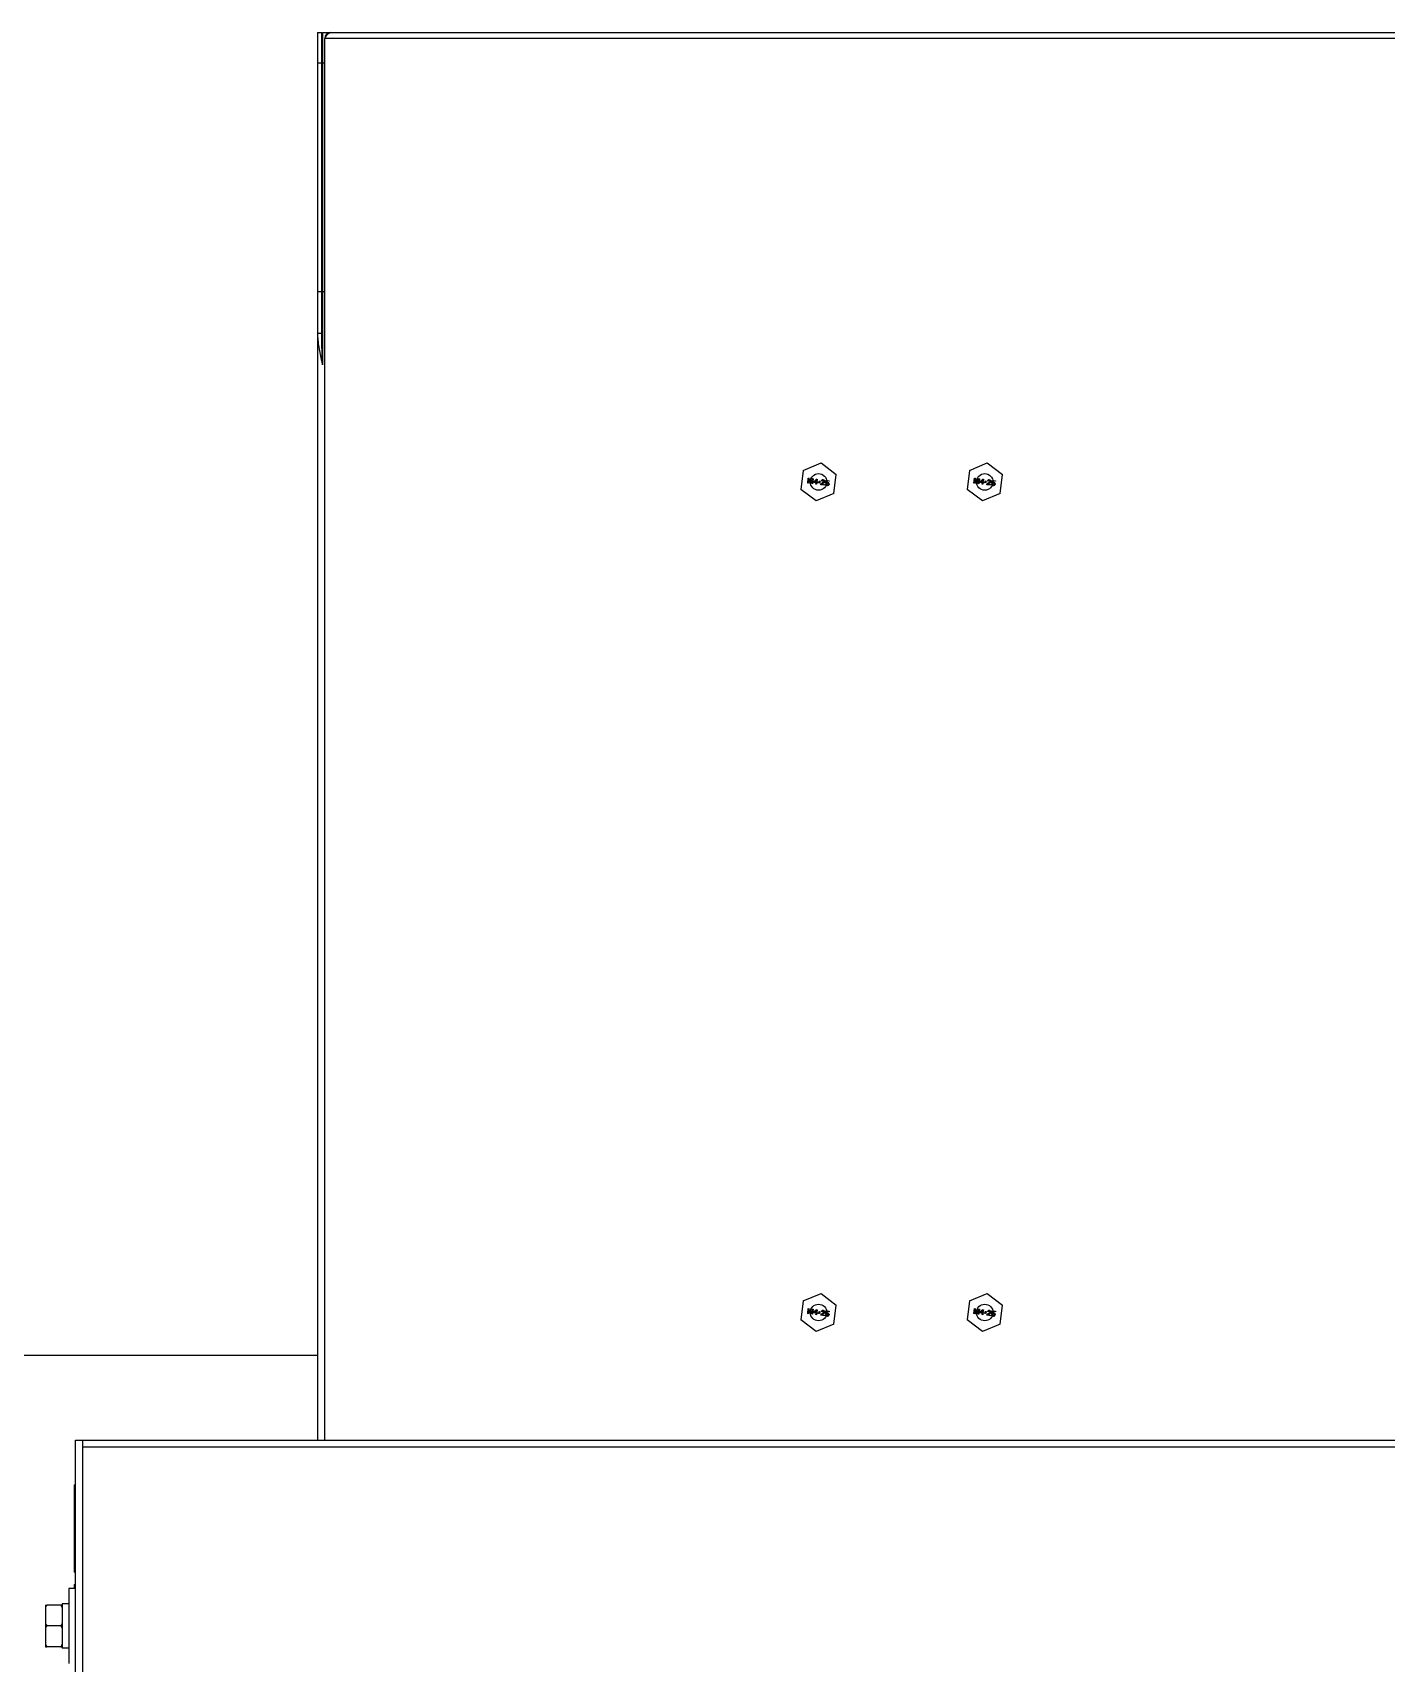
# Model space of a CAD drawing. Header units: millimetres. Extents: x 32496 to 166256, y 3504 to 23939.
# Drawn here: x 100651.1 to 100977.1, y 7928.1 to 8320.8 of the extents above; entities that cross this region are included whole.
import ezdxf

# ---------------------------------------------------------------- set-up
doc = ezdxf.new("R2010")
doc.units = ezdxf.units.MM
doc.layers.get('0').update_dxf_attribs({"lineweight": 35})
for name, color, linetype in [('2401-00854_BSO-M4-25_1_0', 7, 'Continuous'), ('2401-01144-S-M6-16HWM_1_0', 7, 'Continuous'), ('4215-19366_1_1_0', 7, 'Continuous'), ('4215-19373_1_1_0', 7, 'Continuous'), ('4215-19398_1-20250317_1_0', 7, 'Continuous'), ('4215-19398_2_1_0', 7, 'Continuous'), ('4215-19398_6_1_0', 7, 'Continuous'), ('4215-19398_9_1_0', 7, 'Continuous'), ('4215-23304_2_1_1_0', 7, 'Continuous'), ('4215-HRQZZ01_1_1_0', 7, 'Continuous'), ('QIAOJIA_0', 7, 'Continuous')]:
    doc.layers.add(name, color=color, linetype=linetype)

# ---------------------------------------------------------------- blocks, each defined once
blk = doc.blocks.new('gtrytrgtrr')
at = {"layer": '2401-00854_BSO-M4-25_1_0', "color": 7, "linetype": 'Continuous'}
for p, q in [((69059.83, -72861), (69059.25, -72865.58)), ((69059.83, -72861), (69064.09, -72859.21)), ((69064.09, -72859.21), (69067.77, -72862)), ((69099.83, -72861), (69099.25, -72865.58)), ((69099.83, -72861), (69104.09, -72859.21)), ((69104.09, -72859.21), (69107.77, -72862)), ((69060.88, -72864.06), (69061.03, -72862.87)), ((69061.03, -72864.08), (69060.88, -72864.06)), ((69061.03, -72862.87), (69061.26, -72862.9)), ((69061.15, -72863.15), (69061.03, -72864.08)), ((69061.15, -72863.15), (69061.38, -72864.13)), ((69061.49, -72864.01), (69061.26, -72862.9)), ((69061.58, -72864.15), (69061.38, -72864.13)), ((69062, -72863), (69061.49, -72864.01)), ((69061.58, -72864.15), (69062.04, -72863.26)), ((69061.92, -72864.2), (69062.04, -72863.26)), ((69062.07, -72864.21), (69061.92, -72864.2)), ((69062, -72863), (69062.22, -72863.02)), ((69062.22, -72863.02), (69062.07, -72864.21)), ((69062.32, -72863.89), (69062.34, -72863.73)), ((69062.91, -72863.96), (69062.32, -72863.89)), ((69063.02, -72863.12), (69062.34, -72863.73)), ((69062.51, -72863.75), (69062.99, -72863.33)), ((69062.51, -72863.75), (69062.93, -72863.81)), ((69062.87, -72864.31), (69062.91, -72863.96)), ((69063.02, -72864.33), (69062.87, -72864.31)), ((69062.93, -72863.81), (69062.99, -72863.33)), ((69063.02, -72863.12), (69063.17, -72863.14)), ((69063.06, -72863.98), (69063.02, -72864.33)), ((69063.31, -72864.01), (69063.06, -72863.98)), ((69063.17, -72863.14), (69063.08, -72863.83)), ((69063.08, -72863.83), (69063.33, -72863.86)), ((69063.33, -72863.86), (69063.31, -72864.01)), ((69063.69, -72863.8), (69063.52, -72863.93)), ((69063.52, -72863.93), (69063.54, -72863.96)), ((69063.54, -72863.96), (69063.68, -72863.85)), ((69063.59, -72863.61), (69063.56, -72863.63)), ((69063.56, -72863.63), (69063.69, -72863.8)), ((69063.69, -72863.75), (69063.59, -72863.61)), ((69063.66, -72864.03), (69063.68, -72863.85)), ((69063.71, -72864.03), (69063.66, -72864.03)), ((69063.69, -72863.75), (69063.72, -72863.57)), ((69063.73, -72863.86), (69063.71, -72864.03)), ((69063.72, -72863.57), (69063.77, -72863.58)), ((69063.73, -72863.86), (69063.84, -72864)), ((69063.77, -72863.58), (69063.74, -72863.76)), ((69063.88, -72863.65), (69063.74, -72863.76)), ((69063.74, -72863.81), (69063.91, -72863.67)), ((69063.87, -72863.98), (69063.74, -72863.81)), ((69063.84, -72864), (69063.87, -72863.98)), ((69063.91, -72863.67), (69063.88, -72863.65)), ((69064.01, -72864.46), (69064.02, -72864.33)), ((69064.9, -72864.57), (69064.01, -72864.46)), ((69064.8, -72863.79), (69064.02, -72864.33)), ((69064.18, -72863.45), (69064.15, -72863.55)), ((69064.27, -72863.57), (69064.15, -72863.55)), ((69064.3, -72863.36), (69064.18, -72863.45)), ((69064.22, -72864.36), (69064.91, -72863.88)), ((69064.22, -72864.36), (69064.92, -72864.44)), ((69064.27, -72863.57), (69064.33, -72863.5)), ((69064.4, -72863.32), (69064.3, -72863.36)), ((69064.33, -72863.5), (69064.41, -72863.45)), ((69064.58, -72863.32), (69064.4, -72863.32)), ((69064.41, -72863.45), (69064.54, -72863.44)), ((69064.64, -72863.46), (69064.54, -72863.44)), ((69064.58, -72863.32), (69064.68, -72863.33)), ((69064.64, -72863.46), (69064.76, -72863.5)), ((69064.82, -72863.38), (69064.68, -72863.33)), ((69064.76, -72863.5), (69064.83, -72863.56)), ((69064.86, -72863.69), (69064.8, -72863.79)), ((69064.92, -72863.44), (69064.82, -72863.38)), ((69064.83, -72863.56), (69064.87, -72863.64)), ((69064.86, -72863.69), (69064.87, -72863.64)), ((69064.92, -72864.44), (69064.9, -72864.57)), ((69064.91, -72863.88), (69064.97, -72863.81)), ((69065, -72863.55), (69064.92, -72863.44)), ((69064.97, -72863.81), (69065.01, -72863.71)), ((69065.02, -72863.66), (69065, -72863.55)), ((69065.02, -72863.66), (69065.01, -72863.71)), ((69065.14, -72864.29), (69065.29, -72864.31)), ((69065.14, -72864.29), (69065.17, -72864.4)), ((69065.17, -72864.06), (69065.25, -72863.41)), ((69065.34, -72864.09), (69065.17, -72864.06)), ((69065.17, -72864.4), (69065.24, -72864.51)), ((69065.24, -72864.51), (69065.35, -72864.6)), ((69065.25, -72863.41), (69066.09, -72863.51)), ((69065.32, -72864.42), (69065.29, -72864.31)), ((69065.36, -72863.55), (69065.31, -72863.95)), ((69065.44, -72863.89), (69065.31, -72863.95)), ((69065.39, -72864.48), (69065.32, -72864.42)), ((69065.34, -72864.09), (69065.45, -72864.02)), ((69065.35, -72864.6), (69065.47, -72864.64)), ((69066.08, -72863.64), (69065.36, -72863.55)), ((69065.49, -72864.52), (69065.39, -72864.48)), ((69065.57, -72863.88), (69065.44, -72863.89)), ((69065.45, -72864.02), (69065.55, -72864.01)), ((69065.62, -72864.66), (69065.47, -72864.64)), ((69065.49, -72864.52), (69065.64, -72864.54)), ((69065.7, -72864.03), (69065.55, -72864.01)), ((69065.57, -72863.88), (69065.72, -72863.9)), ((69065.62, -72864.66), (69065.75, -72864.65)), ((69065.74, -72864.52), (69065.64, -72864.54)), ((69065.7, -72864.03), (69065.8, -72864.07)), ((69065.84, -72863.94), (69065.72, -72863.9)), ((69065.82, -72864.48), (69065.74, -72864.52)), ((69065.75, -72864.65), (69065.88, -72864.59)), ((69065.8, -72864.07), (69065.86, -72864.13)), ((69065.88, -72864.41), (69065.82, -72864.48)), ((69065.95, -72864.03), (69065.84, -72863.94)), ((69065.86, -72864.13), (69065.9, -72864.21)), ((69065.91, -72864.34), (69065.88, -72864.41)), ((69065.88, -72864.59), (69065.97, -72864.5)), ((69065.9, -72864.21), (69065.92, -72864.29)), ((69065.91, -72864.34), (69065.92, -72864.29)), ((69066.01, -72864.15), (69065.95, -72864.03)), ((69065.97, -72864.5), (69066.03, -72864.38)), ((69066.05, -72864.28), (69066.01, -72864.15)), ((69066.05, -72864.28), (69066.03, -72864.38)), ((69066.09, -72863.51), (69066.08, -72863.64)), ((69067.19, -72866.58), (69067.77, -72862)), ((69100.88, -72864.06), (69101.03, -72862.87)), ((69101.03, -72864.08), (69100.88, -72864.06)), ((69101.03, -72862.87), (69101.26, -72862.9)), ((69101.15, -72863.15), (69101.03, -72864.08)), ((69101.15, -72863.15), (69101.38, -72864.13)), ((69101.49, -72864.01), (69101.26, -72862.9)), ((69101.58, -72864.15), (69101.38, -72864.13)), ((69102, -72863), (69101.49, -72864.01)), ((69101.58, -72864.15), (69102.04, -72863.26)), ((69101.92, -72864.2), (69102.04, -72863.26)), ((69102.07, -72864.21), (69101.92, -72864.2)), ((69102, -72863), (69102.22, -72863.02)), ((69102.22, -72863.02), (69102.07, -72864.21)), ((69102.32, -72863.89), (69102.34, -72863.73)), ((69102.91, -72863.96), (69102.32, -72863.89)), ((69103.02, -72863.12), (69102.34, -72863.73)), ((69102.51, -72863.75), (69102.99, -72863.33)), ((69102.51, -72863.75), (69102.93, -72863.81)), ((69102.87, -72864.31), (69102.91, -72863.96)), ((69103.02, -72864.33), (69102.87, -72864.31)), ((69102.93, -72863.81), (69102.99, -72863.33)), ((69103.02, -72863.12), (69103.17, -72863.14)), ((69103.06, -72863.98), (69103.02, -72864.33)), ((69103.31, -72864.01), (69103.06, -72863.98)), ((69103.17, -72863.14), (69103.08, -72863.83)), ((69103.08, -72863.83), (69103.33, -72863.86)), ((69103.33, -72863.86), (69103.31, -72864.01)), ((69103.69, -72863.8), (69103.52, -72863.93)), ((69103.52, -72863.93), (69103.54, -72863.96)), ((69103.54, -72863.96), (69103.68, -72863.85)), ((69103.59, -72863.61), (69103.56, -72863.63)), ((69103.56, -72863.63), (69103.69, -72863.8)), ((69103.69, -72863.75), (69103.59, -72863.61)), ((69103.66, -72864.03), (69103.68, -72863.85)), ((69103.71, -72864.03), (69103.66, -72864.03)), ((69103.69, -72863.75), (69103.72, -72863.57)), ((69103.73, -72863.86), (69103.71, -72864.03)), ((69103.72, -72863.57), (69103.77, -72863.58)), ((69103.73, -72863.86), (69103.84, -72864)), ((69103.77, -72863.58), (69103.74, -72863.76)), ((69103.88, -72863.65), (69103.74, -72863.76)), ((69103.74, -72863.81), (69103.91, -72863.67)), ((69103.87, -72863.98), (69103.74, -72863.81)), ((69103.84, -72864), (69103.87, -72863.98)), ((69103.91, -72863.67), (69103.88, -72863.65)), ((69104.01, -72864.46), (69104.02, -72864.33)), ((69104.9, -72864.57), (69104.01, -72864.46)), ((69104.8, -72863.79), (69104.02, -72864.33)), ((69104.18, -72863.45), (69104.15, -72863.55)), ((69104.27, -72863.57), (69104.15, -72863.55)), ((69104.3, -72863.36), (69104.18, -72863.45)), ((69104.22, -72864.36), (69104.91, -72863.88)), ((69104.22, -72864.36), (69104.92, -72864.44)), ((69104.27, -72863.57), (69104.33, -72863.5)), ((69104.4, -72863.32), (69104.3, -72863.36)), ((69104.33, -72863.5), (69104.41, -72863.45)), ((69104.58, -72863.32), (69104.4, -72863.32)), ((69104.41, -72863.45), (69104.54, -72863.44)), ((69104.64, -72863.46), (69104.54, -72863.44)), ((69104.58, -72863.32), (69104.68, -72863.33)), ((69104.64, -72863.46), (69104.76, -72863.5)), ((69104.82, -72863.38), (69104.68, -72863.33)), ((69104.76, -72863.5), (69104.83, -72863.56)), ((69104.86, -72863.69), (69104.8, -72863.79)), ((69104.92, -72863.44), (69104.82, -72863.38)), ((69104.83, -72863.56), (69104.87, -72863.64)), ((69104.86, -72863.69), (69104.87, -72863.64)), ((69104.92, -72864.44), (69104.9, -72864.57)), ((69104.91, -72863.88), (69104.97, -72863.81)), ((69105, -72863.55), (69104.92, -72863.44)), ((69104.97, -72863.81), (69105.01, -72863.71)), ((69105.02, -72863.66), (69105, -72863.55)), ((69105.02, -72863.66), (69105.01, -72863.71)), ((69105.14, -72864.29), (69105.29, -72864.31)), ((69105.14, -72864.29), (69105.17, -72864.4)), ((69105.17, -72864.06), (69105.25, -72863.41)), ((69105.34, -72864.09), (69105.17, -72864.06)), ((69105.17, -72864.4), (69105.24, -72864.51)), ((69105.24, -72864.51), (69105.35, -72864.6)), ((69105.25, -72863.41), (69106.09, -72863.51)), ((69105.32, -72864.42), (69105.29, -72864.31)), ((69105.36, -72863.55), (69105.31, -72863.95)), ((69105.44, -72863.89), (69105.31, -72863.95)), ((69105.39, -72864.48), (69105.32, -72864.42)), ((69105.34, -72864.09), (69105.45, -72864.02)), ((69105.35, -72864.6), (69105.47, -72864.64)), ((69106.08, -72863.64), (69105.36, -72863.55)), ((69105.49, -72864.52), (69105.39, -72864.48)), ((69105.57, -72863.88), (69105.44, -72863.89)), ((69105.45, -72864.02), (69105.55, -72864.01)), ((69105.62, -72864.66), (69105.47, -72864.64)), ((69105.49, -72864.52), (69105.64, -72864.54)), ((69105.7, -72864.03), (69105.55, -72864.01)), ((69105.57, -72863.88), (69105.72, -72863.9)), ((69105.62, -72864.66), (69105.75, -72864.65)), ((69105.74, -72864.52), (69105.64, -72864.54)), ((69105.7, -72864.03), (69105.8, -72864.07)), ((69105.84, -72863.94), (69105.72, -72863.9)), ((69105.82, -72864.48), (69105.74, -72864.52)), ((69105.75, -72864.65), (69105.88, -72864.59)), ((69105.8, -72864.07), (69105.86, -72864.13)), ((69105.88, -72864.41), (69105.82, -72864.48)), ((69105.95, -72864.03), (69105.84, -72863.94)), ((69105.86, -72864.13), (69105.9, -72864.21)), ((69105.91, -72864.34), (69105.88, -72864.41)), ((69105.88, -72864.59), (69105.97, -72864.5)), ((69105.9, -72864.21), (69105.92, -72864.29)), ((69105.91, -72864.34), (69105.92, -72864.29)), ((69106.01, -72864.15), (69105.95, -72864.03)), ((69105.97, -72864.5), (69106.03, -72864.38)), ((69106.05, -72864.28), (69106.01, -72864.15)), ((69106.05, -72864.28), (69106.03, -72864.38)), ((69106.09, -72863.51), (69106.08, -72863.64)), ((69107.19, -72866.58), (69107.77, -72862)), ((69062.93, -72868.37), (69059.25, -72865.58)), ((69067.19, -72866.58), (69062.93, -72868.37)), ((69102.93, -72868.37), (69099.25, -72865.58)), ((69107.19, -72866.58), (69102.93, -72868.37)), ((69059.83, -73061), (69059.25, -73065.58)), ((69059.83, -73061), (69064.09, -73059.21)), ((69064.09, -73059.21), (69067.77, -73062)), ((69099.83, -73061), (69099.25, -73065.58)), ((69099.83, -73061), (69104.09, -73059.21)), ((69104.09, -73059.21), (69107.77, -73062)), ((69062.93, -73068.37), (69059.25, -73065.58)), ((69060.88, -73064.06), (69061.03, -73062.87)), ((69061.03, -73064.08), (69060.88, -73064.06)), ((69061.03, -73062.87), (69061.26, -73062.9)), ((69061.15, -73063.15), (69061.03, -73064.08)), ((69061.15, -73063.15), (69061.38, -73064.13)), ((69061.49, -73064.01), (69061.26, -73062.9)), ((69061.58, -73064.15), (69061.38, -73064.13)), ((69062, -73063), (69061.49, -73064.01)), ((69061.58, -73064.15), (69062.04, -73063.26)), ((69061.92, -73064.2), (69062.04, -73063.26)), ((69062.07, -73064.21), (69061.92, -73064.2)), ((69062, -73063), (69062.22, -73063.02)), ((69062.22, -73063.02), (69062.07, -73064.21)), ((69062.32, -73063.89), (69062.34, -73063.73)), ((69062.91, -73063.96), (69062.32, -73063.89)), ((69063.02, -73063.12), (69062.34, -73063.73)), ((69062.51, -73063.75), (69062.99, -73063.33)), ((69062.51, -73063.75), (69062.93, -73063.81)), ((69062.87, -73064.31), (69062.91, -73063.96)), ((69063.02, -73064.33), (69062.87, -73064.31)), ((69062.93, -73063.81), (69062.99, -73063.33)), ((69063.02, -73063.12), (69063.17, -73063.14)), ((69063.06, -73063.98), (69063.02, -73064.33)), ((69063.31, -73064.01), (69063.06, -73063.98)), ((69063.17, -73063.14), (69063.08, -73063.83)), ((69063.08, -73063.83), (69063.33, -73063.86)), ((69063.33, -73063.86), (69063.31, -73064.01)), ((69063.69, -73063.8), (69063.52, -73063.93)), ((69063.52, -73063.93), (69063.54, -73063.96)), ((69063.54, -73063.96), (69063.68, -73063.85)), ((69063.59, -73063.61), (69063.56, -73063.63)), ((69063.56, -73063.63), (69063.69, -73063.8)), ((69063.69, -73063.75), (69063.59, -73063.61)), ((69063.66, -73064.03), (69063.68, -73063.85)), ((69063.71, -73064.03), (69063.66, -73064.03)), ((69063.69, -73063.75), (69063.72, -73063.57)), ((69063.73, -73063.86), (69063.71, -73064.03)), ((69063.72, -73063.57), (69063.77, -73063.58)), ((69063.73, -73063.86), (69063.84, -73064)), ((69063.77, -73063.58), (69063.74, -73063.76)), ((69063.88, -73063.65), (69063.74, -73063.76)), ((69063.74, -73063.81), (69063.91, -73063.67)), ((69063.87, -73063.98), (69063.74, -73063.81)), ((69063.84, -73064), (69063.87, -73063.98)), ((69063.91, -73063.67), (69063.88, -73063.65)), ((69064.01, -73064.46), (69064.02, -73064.33)), ((69064.9, -73064.57), (69064.01, -73064.46)), ((69064.8, -73063.79), (69064.02, -73064.33)), ((69064.18, -73063.45), (69064.15, -73063.55)), ((69064.27, -73063.57), (69064.15, -73063.55)), ((69064.3, -73063.36), (69064.18, -73063.45)), ((69064.22, -73064.36), (69064.91, -73063.88)), ((69064.22, -73064.36), (69064.92, -73064.44)), ((69064.27, -73063.57), (69064.33, -73063.5)), ((69064.4, -73063.32), (69064.3, -73063.36)), ((69064.33, -73063.5), (69064.41, -73063.45)), ((69064.58, -73063.32), (69064.4, -73063.32)), ((69064.41, -73063.45), (69064.54, -73063.44)), ((69064.64, -73063.46), (69064.54, -73063.44)), ((69064.58, -73063.32), (69064.68, -73063.33)), ((69064.64, -73063.46), (69064.76, -73063.5)), ((69064.82, -73063.38), (69064.68, -73063.33)), ((69064.76, -73063.5), (69064.83, -73063.56)), ((69064.86, -73063.69), (69064.8, -73063.79)), ((69064.92, -73063.44), (69064.82, -73063.38)), ((69064.83, -73063.56), (69064.87, -73063.64)), ((69064.86, -73063.69), (69064.87, -73063.64)), ((69064.92, -73064.44), (69064.9, -73064.57)), ((69064.91, -73063.88), (69064.97, -73063.81)), ((69065, -73063.55), (69064.92, -73063.44)), ((69064.97, -73063.81), (69065.01, -73063.71)), ((69065.02, -73063.66), (69065, -73063.55)), ((69065.02, -73063.66), (69065.01, -73063.71)), ((69065.14, -73064.29), (69065.29, -73064.31)), ((69065.14, -73064.29), (69065.17, -73064.4)), ((69065.17, -73064.06), (69065.25, -73063.41)), ((69065.34, -73064.09), (69065.17, -73064.06)), ((69065.17, -73064.4), (69065.24, -73064.51)), ((69065.24, -73064.51), (69065.35, -73064.6)), ((69065.25, -73063.41), (69066.09, -73063.51)), ((69065.32, -73064.42), (69065.29, -73064.31)), ((69065.36, -73063.55), (69065.31, -73063.95)), ((69065.44, -73063.89), (69065.31, -73063.95)), ((69065.39, -73064.48), (69065.32, -73064.42)), ((69065.34, -73064.09), (69065.45, -73064.02)), ((69065.35, -73064.6), (69065.47, -73064.64)), ((69066.08, -73063.64), (69065.36, -73063.55)), ((69065.49, -73064.52), (69065.39, -73064.48)), ((69065.57, -73063.88), (69065.44, -73063.89)), ((69065.45, -73064.02), (69065.55, -73064.01)), ((69065.62, -73064.66), (69065.47, -73064.64)), ((69065.49, -73064.52), (69065.64, -73064.54)), ((69065.7, -73064.03), (69065.55, -73064.01)), ((69065.57, -73063.88), (69065.72, -73063.9)), ((69065.62, -73064.66), (69065.75, -73064.65)), ((69065.74, -73064.52), (69065.64, -73064.54)), ((69065.7, -73064.03), (69065.8, -73064.07)), ((69065.84, -73063.94), (69065.72, -73063.9)), ((69065.82, -73064.48), (69065.74, -73064.52)), ((69065.75, -73064.65), (69065.88, -73064.59)), ((69065.8, -73064.07), (69065.86, -73064.13)), ((69065.88, -73064.41), (69065.82, -73064.48)), ((69065.95, -73064.03), (69065.84, -73063.94)), ((69065.86, -73064.13), (69065.9, -73064.21)), ((69065.91, -73064.34), (69065.88, -73064.41)), ((69065.88, -73064.59), (69065.97, -73064.5)), ((69065.9, -73064.21), (69065.92, -73064.29)), ((69065.91, -73064.34), (69065.92, -73064.29)), ((69066.01, -73064.15), (69065.95, -73064.03)), ((69065.97, -73064.5), (69066.03, -73064.38)), ((69066.05, -73064.28), (69066.01, -73064.15)), ((69066.05, -73064.28), (69066.03, -73064.38)), ((69066.09, -73063.51), (69066.08, -73063.64)), ((69067.19, -73066.58), (69067.77, -73062)), ((69102.93, -73068.37), (69099.25, -73065.58)), ((69100.88, -73064.06), (69101.03, -73062.87)), ((69101.03, -73064.08), (69100.88, -73064.06)), ((69101.03, -73062.87), (69101.26, -73062.9)), ((69101.15, -73063.15), (69101.03, -73064.08)), ((69101.15, -73063.15), (69101.38, -73064.13)), ((69101.49, -73064.01), (69101.26, -73062.9)), ((69101.58, -73064.15), (69101.38, -73064.13)), ((69102, -73063), (69101.49, -73064.01)), ((69101.58, -73064.15), (69102.04, -73063.26)), ((69101.92, -73064.2), (69102.04, -73063.26)), ((69102.07, -73064.21), (69101.92, -73064.2)), ((69102, -73063), (69102.22, -73063.02)), ((69102.22, -73063.02), (69102.07, -73064.21)), ((69102.32, -73063.89), (69102.34, -73063.73)), ((69102.91, -73063.96), (69102.32, -73063.89)), ((69103.02, -73063.12), (69102.34, -73063.73)), ((69102.51, -73063.75), (69102.99, -73063.33)), ((69102.51, -73063.75), (69102.93, -73063.81)), ((69102.87, -73064.31), (69102.91, -73063.96)), ((69103.02, -73064.33), (69102.87, -73064.31)), ((69102.93, -73063.81), (69102.99, -73063.33)), ((69103.02, -73063.12), (69103.17, -73063.14)), ((69103.06, -73063.98), (69103.02, -73064.33)), ((69103.31, -73064.01), (69103.06, -73063.98)), ((69103.17, -73063.14), (69103.08, -73063.83)), ((69103.08, -73063.83), (69103.33, -73063.86)), ((69103.33, -73063.86), (69103.31, -73064.01)), ((69103.69, -73063.8), (69103.52, -73063.93)), ((69103.52, -73063.93), (69103.54, -73063.96)), ((69103.54, -73063.96), (69103.68, -73063.85)), ((69103.59, -73063.61), (69103.56, -73063.63)), ((69103.56, -73063.63), (69103.69, -73063.8)), ((69103.69, -73063.75), (69103.59, -73063.61)), ((69103.66, -73064.03), (69103.68, -73063.85)), ((69103.71, -73064.03), (69103.66, -73064.03)), ((69103.69, -73063.75), (69103.72, -73063.57)), ((69103.73, -73063.86), (69103.71, -73064.03)), ((69103.72, -73063.57), (69103.77, -73063.58)), ((69103.73, -73063.86), (69103.84, -73064)), ((69103.77, -73063.58), (69103.74, -73063.76)), ((69103.88, -73063.65), (69103.74, -73063.76)), ((69103.74, -73063.81), (69103.91, -73063.67)), ((69103.87, -73063.98), (69103.74, -73063.81)), ((69103.84, -73064), (69103.87, -73063.98)), ((69103.91, -73063.67), (69103.88, -73063.65)), ((69104.01, -73064.46), (69104.02, -73064.33)), ((69104.9, -73064.57), (69104.01, -73064.46)), ((69104.8, -73063.79), (69104.02, -73064.33)), ((69104.18, -73063.45), (69104.15, -73063.55)), ((69104.27, -73063.57), (69104.15, -73063.55)), ((69104.3, -73063.36), (69104.18, -73063.45)), ((69104.22, -73064.36), (69104.91, -73063.88)), ((69104.22, -73064.36), (69104.92, -73064.44)), ((69104.27, -73063.57), (69104.33, -73063.5)), ((69104.4, -73063.32), (69104.3, -73063.36)), ((69104.33, -73063.5), (69104.41, -73063.45)), ((69104.58, -73063.32), (69104.4, -73063.32)), ((69104.41, -73063.45), (69104.54, -73063.44)), ((69104.64, -73063.46), (69104.54, -73063.44)), ((69104.58, -73063.32), (69104.68, -73063.33)), ((69104.64, -73063.46), (69104.76, -73063.5)), ((69104.82, -73063.38), (69104.68, -73063.33)), ((69104.76, -73063.5), (69104.83, -73063.56)), ((69104.86, -73063.69), (69104.8, -73063.79)), ((69104.92, -73063.44), (69104.82, -73063.38)), ((69104.83, -73063.56), (69104.87, -73063.64)), ((69104.86, -73063.69), (69104.87, -73063.64)), ((69104.92, -73064.44), (69104.9, -73064.57)), ((69104.91, -73063.88), (69104.97, -73063.81)), ((69105, -73063.55), (69104.92, -73063.44)), ((69104.97, -73063.81), (69105.01, -73063.71)), ((69105.02, -73063.66), (69105, -73063.55)), ((69105.02, -73063.66), (69105.01, -73063.71)), ((69105.14, -73064.29), (69105.29, -73064.31)), ((69105.14, -73064.29), (69105.17, -73064.4)), ((69105.17, -73064.06), (69105.25, -73063.41)), ((69105.34, -73064.09), (69105.17, -73064.06)), ((69105.17, -73064.4), (69105.24, -73064.51)), ((69105.24, -73064.51), (69105.35, -73064.6)), ((69105.25, -73063.41), (69106.09, -73063.51)), ((69105.32, -73064.42), (69105.29, -73064.31)), ((69105.36, -73063.55), (69105.31, -73063.95)), ((69105.44, -73063.89), (69105.31, -73063.95)), ((69105.39, -73064.48), (69105.32, -73064.42)), ((69105.34, -73064.09), (69105.45, -73064.02)), ((69105.35, -73064.6), (69105.47, -73064.64)), ((69106.08, -73063.64), (69105.36, -73063.55)), ((69105.49, -73064.52), (69105.39, -73064.48)), ((69105.57, -73063.88), (69105.44, -73063.89)), ((69105.45, -73064.02), (69105.55, -73064.01)), ((69105.62, -73064.66), (69105.47, -73064.64)), ((69105.49, -73064.52), (69105.64, -73064.54)), ((69105.7, -73064.03), (69105.55, -73064.01)), ((69105.57, -73063.88), (69105.72, -73063.9)), ((69105.62, -73064.66), (69105.75, -73064.65)), ((69105.74, -73064.52), (69105.64, -73064.54)), ((69105.7, -73064.03), (69105.8, -73064.07)), ((69105.84, -73063.94), (69105.72, -73063.9)), ((69105.82, -73064.48), (69105.74, -73064.52)), ((69105.75, -73064.65), (69105.88, -73064.59)), ((69105.8, -73064.07), (69105.86, -73064.13)), ((69105.88, -73064.41), (69105.82, -73064.48)), ((69105.95, -73064.03), (69105.84, -73063.94)), ((69105.86, -73064.13), (69105.9, -73064.21)), ((69105.91, -73064.34), (69105.88, -73064.41)), ((69105.88, -73064.59), (69105.97, -73064.5)), ((69105.9, -73064.21), (69105.92, -73064.29)), ((69105.91, -73064.34), (69105.92, -73064.29)), ((69106.01, -73064.15), (69105.95, -73064.03)), ((69105.97, -73064.5), (69106.03, -73064.38)), ((69106.05, -73064.28), (69106.01, -73064.15)), ((69106.05, -73064.28), (69106.03, -73064.38)), ((69106.09, -73063.51), (69106.08, -73063.64)), ((69107.19, -73066.58), (69107.77, -73062)), ((69067.19, -73066.58), (69062.93, -73068.37)), ((69107.19, -73066.58), (69102.93, -73068.37))]:
    blk.add_line(p, q, dxfattribs=at)
at = {"layer": '2401-01144-S-M6-16HWM_1_0', "color": 7, "linetype": 'Continuous'}
for p, q in [((68884.56, -73130.29), (68882.96, -73130.29)), ((68882.96, -73130.29), (68882.96, -73148.29)), ((68877.36, -73134.27), (68877.36, -73144.31)), ((68881.06, -73134.27), (68877.66, -73134.27)), ((68882.96, -73133.94), (68881.36, -73133.94)), ((68881.36, -73133.94), (68881.36, -73144.64)), ((68881.06, -73139.24), (68877.66, -73139.24)), ((68881.06, -73144.27), (68877.66, -73144.27)), ((68881.06, -73144.32), (68877.66, -73144.32)), ((68882.96, -73144.64), (68881.36, -73144.64))]:
    blk.add_line(p, q, dxfattribs=at)
for points, knots in [([(68877.36, -73134.27), (68877.39, -73134.27), (68877.49, -73134.27), (68877.59, -73134.27), (68877.66, -73134.27)], [0, 0, 0, 0, 0.23369, 1, 1, 1, 1]), ([(68877.66, -73134.27), (68877.64, -73134.31), (68877.53, -73134.5), (68877.43, -73134.69), (68877.36, -73134.83)], [0, 0, 0, 0, 0.250911, 1, 1, 1, 1]), ([(68881.36, -73134.27), (68881.34, -73134.27), (68881.24, -73134.27), (68881.14, -73134.27), (68881.06, -73134.27)], [0, 0, 0, 0, 0.23369, 1, 1, 1, 1]), ([(68881.06, -73134.27), (68881.09, -73134.31), (68881.2, -73134.5), (68881.29, -73134.69), (68881.36, -73134.83)], [0, 0, 0, 0, 0.25091, 1, 1, 1, 1]), ([(68877.36, -73138.67), (68877.38, -73138.72), (68877.48, -73138.91), (68877.58, -73139.1), (68877.66, -73139.24)], [0, 0, 0, 0, 0.249123, 1, 1, 1, 1]), ([(68877.66, -73139.24), (68877.64, -73139.29), (68877.53, -73139.48), (68877.43, -73139.67), (68877.36, -73139.81)], [0, 0, 0, 0, 0.250845, 1, 1, 1, 1]), ([(68881.36, -73138.67), (68881.34, -73138.72), (68881.25, -73138.91), (68881.14, -73139.1), (68881.06, -73139.24)], [0, 0, 0, 0, 0.249123, 1, 1, 1, 1]), ([(68881.06, -73139.24), (68881.09, -73139.29), (68881.2, -73139.48), (68881.29, -73139.67), (68881.36, -73139.81)], [0, 0, 0, 0, 0.250844, 1, 1, 1, 1]), ([(68877.36, -73143.69), (68877.38, -73143.74), (68877.48, -73143.93), (68877.58, -73144.12), (68877.66, -73144.27)], [0, 0, 0, 0, 0.24919, 1, 1, 1, 1]), ([(68877.66, -73144.27), (68877.64, -73144.27), (68877.54, -73144.27), (68877.44, -73144.27), (68877.36, -73144.27)], [0, 0, 0, 0, 0.265514, 1, 1, 1, 1]), ([(68881.36, -73143.69), (68881.34, -73143.74), (68881.25, -73143.93), (68881.14, -73144.12), (68881.06, -73144.27)], [0, 0, 0, 0, 0.24919, 1, 1, 1, 1]), ([(68881.06, -73144.27), (68881.09, -73144.27), (68881.19, -73144.27), (68881.29, -73144.27), (68881.36, -73144.27)], [0, 0, 0, 0, 0.265512, 1, 1, 1, 1]), ([(68877.36, -73144.31), (68877.39, -73144.31), (68877.49, -73144.31), (68877.59, -73144.32), (68877.66, -73144.32)], [0, 0, 0, 0, 0.23369, 1, 1, 1, 1]), ([(68881.36, -73144.31), (68881.34, -73144.31), (68881.24, -73144.31), (68881.14, -73144.32), (68881.06, -73144.32)], [0, 0, 0, 0, 0.23369, 1, 1, 1, 1])]:
    blk.add_open_spline(points, degree=3, knots=knots, dxfattribs=at)
at = {"layer": '4215-19366_1_1_0', "color": 7, "linetype": 'Continuous'}
for q in [(68884.56, -73129.29), (68884.26, -73130.29)]:
    blk.add_line((68884.26, -73129.29), q, dxfattribs=at)
at = {"layer": '4215-19373_1_1_0', "color": 7, "linetype": 'Continuous'}
for p, q in [((68884.26, -73105.29), (68884.56, -73105.29)), ((68884.26, -73105.29), (68884.26, -73126.29)), ((68884.56, -73126.29), (68884.26, -73126.29))]:
    blk.add_line(p, q, dxfattribs=at)
at = {"layer": '4215-19373_1_1_0', "color": 9, "linetype": 'Continuous'}
blk.add_line((68884.26, -73125.09), (68884.56, -73125.09), dxfattribs=at)
at = {"layer": '4215-19373_1_1_0', "color": 7, "linetype": 'Continuous'}
blk.add_arc((68886.26, -73106.29), 2, 148.4, 149.9992, dxfattribs=at)
at = {"layer": '4215-19398_1-20250317_1_0', "color": 7, "linetype": 'Continuous'}
for p, q in [((68942.86, -72755.59), (68943.86, -72755.59)), ((68942.86, -72755.59), (68942.86, -73094.54)), ((68943.86, -72827.94), (68943.86, -72755.59)), ((68944.06, -72755.59), (68946.01, -72755.59)), ((68944.06, -72755.59), (68944.06, -72835.59)), ((68942.86, -72827.94), (68943.86, -72827.94))]:
    blk.add_line(p, q, dxfattribs=at)
at = {"layer": '4215-19398_1-20250317_1_0', "color": 9, "linetype": 'Continuous'}
for p, q in [((68943.86, -72762.91), (68942.86, -72762.91)), ((68944.61, -72762.91), (68944.06, -72762.91)), ((68942.86, -72817.91), (68943.86, -72817.91)), ((68944.06, -72817.91), (68944.61, -72817.91))]:
    blk.add_line(p, q, dxfattribs=at)
at = {"layer": '4215-19398_1-20250317_1_0', "color": 7, "linetype": 'Continuous'}
blk.add_lwpolyline([(68944.06, -72835.59), (68943.96, -72833.04), (68943.89, -72830.49), (68943.86, -72827.94)], dxfattribs=at)
blk.add_arc((69189.8, -72774.92), 253.11, 193.6757, 193.8699, dxfattribs=at)
blk.add_open_spline([(68942.86, -72827.94), (68942.86, -72829.09), (68943.08, -72831.39), (68943.59, -72833.64), (68943.86, -72834.76)], degree=3, knots=[0, 0, 0, 0, 0.499857, 1, 1, 1, 1], dxfattribs=at)
at = {"layer": '4215-19398_2_1_0', "color": 7, "linetype": 'Continuous'}
blk.add_line((68943.86, -72757.06), (68944.06, -72757.06), dxfattribs=at)
at = {"layer": '4215-19398_6_1_0', "color": 7, "linetype": 'Continuous'}
blk.add_line((68944.06, -72756.59), (68943.86, -72756.59), dxfattribs=at)
at = {"layer": '4215-19398_9_1_0', "color": 7, "linetype": 'Continuous'}
for p, q in [((68944.06, -72757.38), (68943.86, -72757.38)), ((68944.06, -72757.98), (68943.86, -72757.98))]:
    blk.add_line(p, q, dxfattribs=at)
at = {"layer": '4215-23304_2_1_1_0', "color": 7, "linetype": 'Continuous'}
for p, q in [((68884.56, -73094.54), (69618.96, -73094.54)), ((68884.56, -74416.04), (68884.56, -73094.54)), ((68886.26, -73094.54), (68886.26, -73096.24))]:
    blk.add_line(p, q, dxfattribs=at)
at = {"layer": '4215-23304_2_1_1_0', "color": 9, "linetype": 'Continuous'}
for p, q in [((69617.26, -73096.24), (68886.26, -73096.24)), ((68886.26, -73096.24), (68886.26, -74414.34))]:
    blk.add_line(p, q, dxfattribs=at)
at = {"layer": '4215-HRQZZ01_1_1_0', "color": 9, "linetype": 'Continuous'}
blk.add_line((69562.41, -72756.99), (68944.61, -72756.99), dxfattribs=at)
at = {"layer": '4215-HRQZZ01_1_1_0', "color": 7, "linetype": 'Continuous'}
for p, q in [((68944.61, -73094.54), (68944.61, -72756.99)), ((68946.01, -72755.59), (69561.01, -72755.59))]:
    blk.add_line(p, q, dxfattribs=at)
for centre in [(69063.51, -72863.79), (69103.51, -72863.79), (69063.51, -73063.79), (69103.51, -73063.79)]:
    blk.add_circle(centre, 2, dxfattribs=at)
blk.add_arc((68946.01, -72756.99), 1.4, 90, 180, dxfattribs=at)
blk.add_open_spline([(68944.61, -72756.99), (68944.73, -72756.81), (68944.94, -72756.47), (68945.23, -72756.08), (68945.48, -72755.83), (68945.65, -72755.7), (68945.83, -72755.61), (68945.95, -72755.59), (68946.01, -72755.59)], degree=3, knots=[0, 0, 0, 0, 0.312861, 0.592688, 0.713407, 0.819421, 0.913628, 1, 1, 1, 1], dxfattribs=at)
at = {"layer": 'QIAOJIA_0', "color": 7, "linetype": 'Continuous'}
blk.add_line((68807.41, -73074.09), (68942.86, -73074.09), dxfattribs=at)

msp = doc.modelspace()

# ---------------------------------------------------------------- block references
msp.add_blockref('gtrytrgtrr', (31776.885, 81076.369))

doc.saveas('drawing.dxf')
